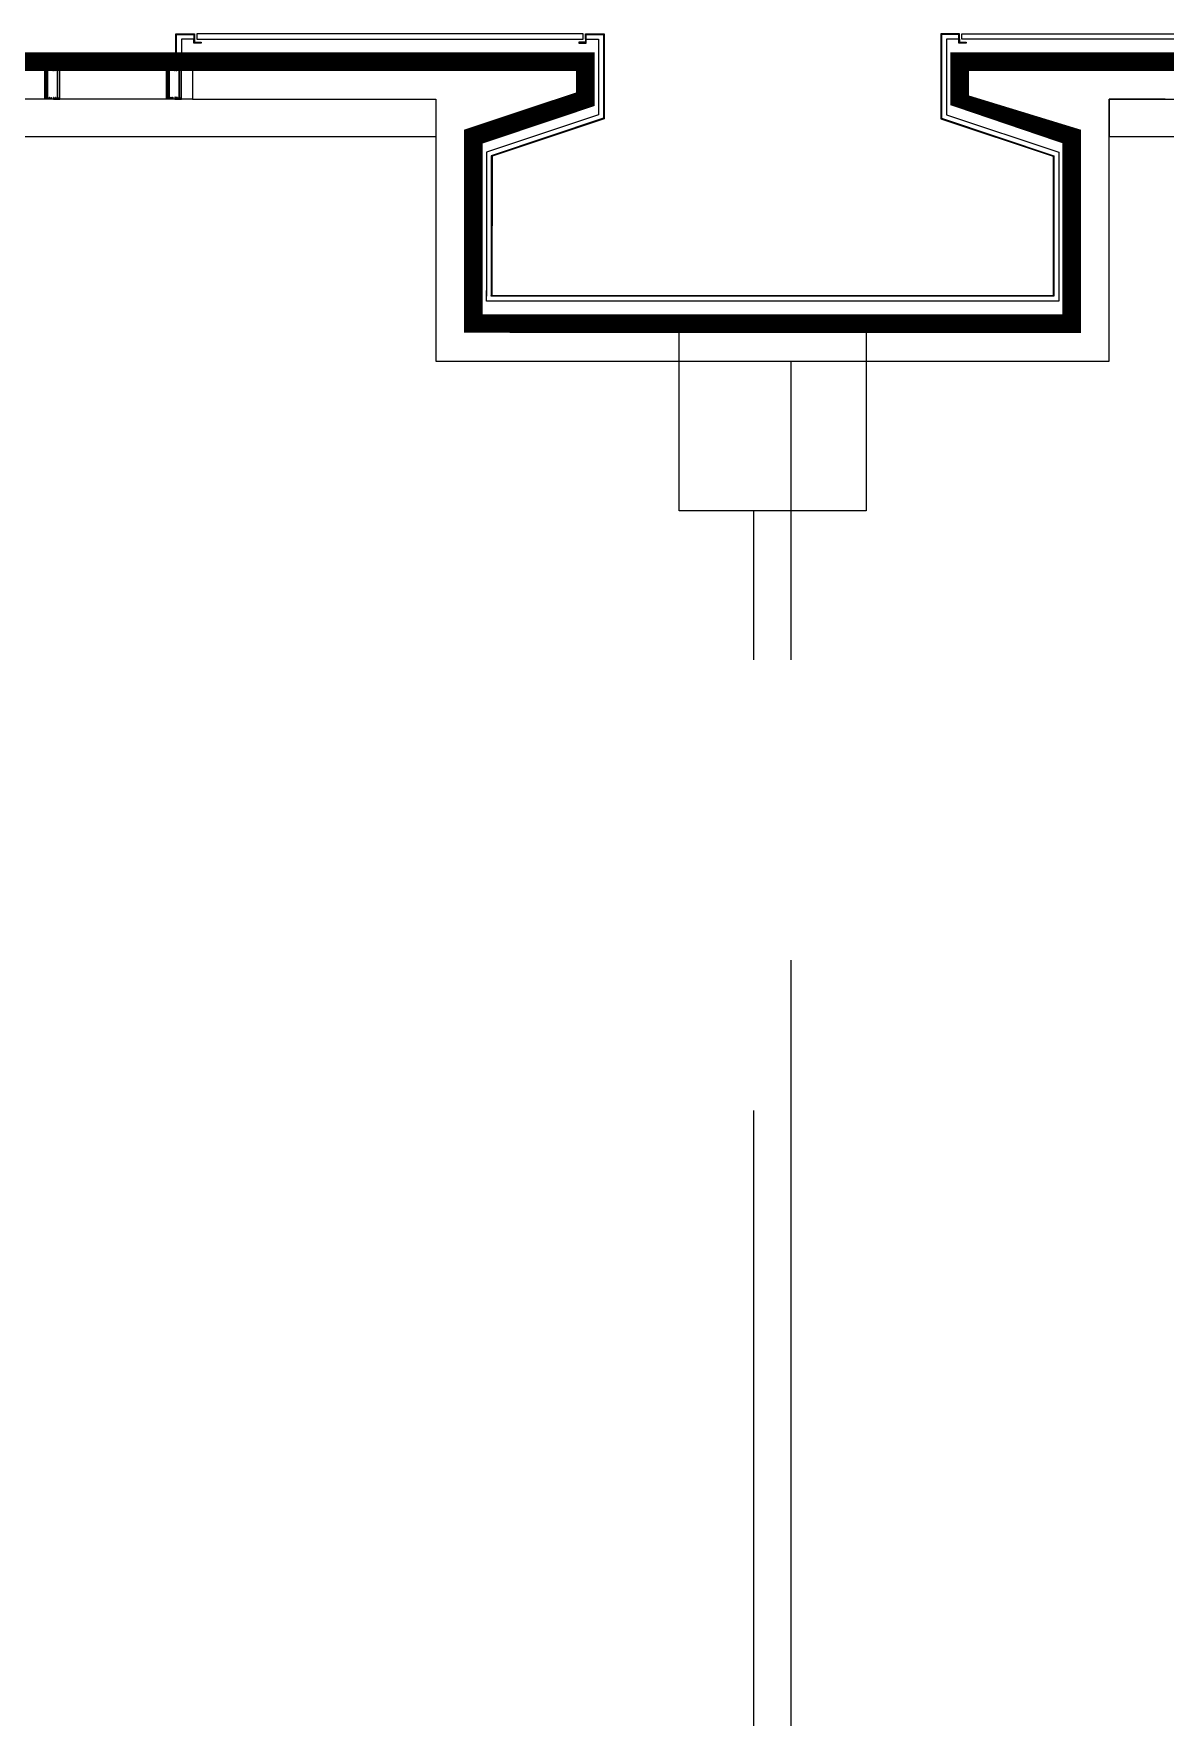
# Model space of a CAD drawing. Header units: feet. Extents: x 1421395 to 1426379, y -945253 to -943919.
# Drawn here: x 1423720.7 to 1423956.2, y -944269.4 to -943919.1 of the extents above; entities that cross this region are included whole.
import ezdxf

# ---------------------------------------------------------------- set-up
doc = ezdxf.new("R2010")
doc.units = ezdxf.units.FT
doc.linetypes.add('HIDDEN', pattern=[0.375, 0.25, -0.125])
doc.linetypes.add('Xref Typical$0$HIDDEN2', pattern=[0.1875, 0.125, -0.0625])
for name, color, linetype in [('04--hatch-1', 8, 'Continuous'), ('06--line-1', 1, 'Continuous'), ('E--concrete', 4, 'Continuous'), ('E--concrete-2', 4, 'Continuous'), ('F--Blockwall', 3, 'Continuous'), ('glazing', 145, 'Continuous'), ('M--Tiling', 9, 'Continuous'), ('Xref Typical$0$F--Blockwall', 3, 'Continuous')]:
    doc.layers.add(name, color=color, linetype=linetype)
doc.layers.add('pline', color=210, linetype='Continuous', lineweight=5)

# ---------------------------------------------------------------- blocks, each defined once
blk = doc.blocks.new('dxfhjt')
at = {"lineweight": 9}
h = blk.add_hatch(dxfattribs=at)
h.set_pattern_fill('ANSI32', color=250, scale=4.999999999999999, angle=900.0000000002385, style=0)
h.set_pattern_definition([(225.0000000002313, (123068.4648710289, -64400.11076058046), (1.325825214730301, -1.325825214719256), []), (225.0000000002313, (123067.5809875538, -64400.11076058057), (1.325825214730301, -1.325825214719256), [])])
h.paths.add_polyline_path([(-56844.4366372861, -163131.8345602262, 0.4142135623730951), (-56844.1866372861, -163131.5845602262), (-56844.18663728586, -163130.5838415246), (-56844.59960751841, -163129.8471247742), (-56845.18663728586, -163129.8471247743), (-56845.1866372861, -163110.521995678), (-56844.59960751864, -163110.521995678), (-56844.1866372861, -163109.7852789277), (-56844.18663728586, -163108.7845602263, 0.4142135623816193), (-56844.4366372861, -163108.5345602263), (-56846.83663728624, -163108.5345602262, 0.4142135623688328), (-56847.086637286, -163108.7845602263), (-56847.08663728624, -163111.5345602263), (-56849.37175790267, -163111.5345602262, 0.09419526483806036), (-56849.41707276786, -163111.5847970863), (-56849.41707276809, -163128.784323366, 0.094195264882844), (-56849.37175790267, -163128.8345602261), (-56847.086637286, -163128.8345602262), (-56847.086637286, -163131.5845602261, 0.4142135623730951), (-56846.836637286, -163131.8345602261)])
h = blk.add_hatch(dxfattribs=at)
h.set_pattern_fill('ANSI32', color=250, scale=4.999999999999999, angle=900.0000000002385, style=0)
h.set_pattern_definition([(225.0000000002313, (120069.4656353379, -64400.11076059315), (1.325825214730301, -1.325825214719256), []), (225.0000000002313, (120068.5817518625, -64400.11076059315), (1.325825214730301, -1.325825214719256), [])])
h.paths.add_polyline_path([(-56844.4366372861, -163154.0516752526, -0.4142135623730951), (-56844.18663728563, -163154.3016752526), (-56844.18663728586, -163155.3023939541), (-56844.59960751818, -163156.0391107044), (-56845.18663728586, -163156.0391107044), (-56845.18663728563, -163175.3642398006), (-56844.59960751818, -163175.3642398007), (-56844.18663728563, -163176.1009565509), (-56844.1866372854, -163177.1016752525, -0.4142135623816193), (-56844.43663728586, -163177.3516752525), (-56846.83663728554, -163177.3516752526, -0.4142135623688328), (-56847.08663728577, -163177.1016752526), (-56847.08663728577, -163174.3516752525), (-56849.3717579022, -163174.3516752525, -0.09419526483806036), (-56849.41707276762, -163174.3014383925), (-56849.41707276786, -163157.1019121127, -0.094195264882844), (-56849.37175790244, -163157.0516752527), (-56847.08663728577, -163157.0516752527), (-56847.086637286, -163154.3016752526, -0.4142135623730951), (-56846.83663728554, -163154.0516752526)])
at = {"color": 250}
for p, q in [((-56874.30524612917, -163139.8939278428, 7.935030032216979e-05), (-56874.3052461294, -163137.2569480136, 7.935030032216979e-05)), ((-56874.3052461294, -163137.2569480136, 7.935030032216979e-05), (-56855.63794473046, -163137.2569480136, 7.935030032216978e-05)), ((-56864.84553273884, -163139.8939278428, 7.935030032216978e-05), (-56874.30524612917, -163139.8939278428, 7.935030032216979e-05)), ((-56864.84553273884, -163146.3131508866, 7.935030032216978e-05), (-56874.30524612917, -163146.3131508867, 7.935030032216979e-05)), ((-56874.30524612917, -163146.3131508867, 7.935030032216979e-05), (-56874.3052461294, -163148.9501307159, 7.935030032216979e-05)), ((-56874.3052461294, -163148.9501307159, 7.935030032216979e-05), (-56855.63794473023, -163148.9501307157, 7.935030032216978e-05)), ((-56855.63794473023, -163136.950130716, 7.935030032216978e-05), (-56874.30402461882, -163136.9501307161, 7.935030032216979e-05)), ((-56874.30402461882, -163136.9501307161, 7.935030032216979e-05), (-56874.30402461882, -163139.5642990533, 7.935030032216979e-05)), ((-56874.30402461882, -163139.5642990533, 7.935030032216979e-05), (-56864.84553273884, -163139.5642990532, 7.935030032216978e-05)), ((-56874.30402461882, -163149.2569480136, 7.935030032216979e-05), (-56874.30402461882, -163146.6427796764, 7.935030032216979e-05)), ((-56874.30402461882, -163146.6427796764, 7.935030032216979e-05), (-56864.84553273884, -163146.6427796762, 7.935030032216978e-05)), ((-56855.63794473023, -163149.2569480133, 7.935030032216978e-05), (-56874.30402461882, -163149.2569480136, 7.935030032216979e-05)), ((-56864.84553273884, -163146.6427796762, 7.935030032216978e-05), (-56864.84553273884, -163139.5642990532, 7.935030032216978e-05)), ((-56864.8455327386, -163145.137621654, 7.935030032216978e-05), (-56864.84553273884, -163146.3131508866, 7.935030032216978e-05)), ((-56849.41707276786, -163132.7139119811, 7.935030032216978e-05), (-56857.4221615016, -163132.7139119812, 7.935030032216978e-05)), ((-56849.41707276786, -163153.1723234975, 7.935030032216978e-05), (-56857.42216150137, -163153.1723234976, 7.935030032216978e-05)), ((-56855.63794473046, -163139.7139119814, 7.935030032216978e-05), (-56855.63794473023, -163144.1723234975, 7.935030032216978e-05)), ((-56855.63794473046, -163139.7139119814, 7.935030032216978e-05), (-56851.49527979852, -163139.7139119813, 7.935030032216978e-05)), ((-56855.63794473023, -163146.1723234976, 7.935030032216978e-05), (-56855.63794473046, -163141.7139119815, 7.935030032216978e-05)), ((-56855.63794473023, -163146.1723234975, 7.935030032216978e-05), (-56835.91707276762, -163146.1723234974, 7.935030032216978e-05)), ((-56851.49527979852, -163139.7139119813, 7.935030032216978e-05), (-56849.44952452159, -163139.7139119814, 7.935030032216978e-05)), ((-56851.49527979875, -163146.1723234975, 7.935030032216978e-05), (-56849.44952452136, -163146.1723234975, 7.935030032216978e-05)), ((-56849.44952452159, -163139.7139119814, 7.935030032216978e-05), (-56835.91707276762, -163139.7139119811, 7.935030032216978e-05)), ((-56849.44952452136, -163146.1723234975, 7.935030032216978e-05), (-56835.91707276762, -163146.1723234974, 7.935030032216978e-05)), ((-56683.9121665752, -163102.8835133003, 7.924755628764951e-05), (-56849.41707276809, -163102.7230916757, 7.935030032216978e-05)), ((-56849.41707276809, -163102.7230916757, 7.935030032216978e-05), (-56849.41707276809, -163105.7263245696, 7.935030032216978e-05)), ((-56849.41707276809, -163105.7263245696, 7.935030032216978e-05), (-56849.41707276786, -163111.2845602265, 7.935030032216978e-05)), ((-56849.41707276786, -163111.2845602265, 7.935030032216978e-05), (-56847.33663728624, -163111.2845602263, 7.935030032216978e-05)), ((-56847.336637286, -163129.0845602262, 7.935030032216978e-05), (-56849.41707276786, -163129.0845602262, 7.935030032216978e-05)), ((-56849.41707276786, -163129.0845602262, 7.935030032216978e-05), (-56849.41707276786, -163132.2139119814, 7.935030032216978e-05)), ((-56849.41707276786, -163132.2139119814, 7.935030032216978e-05), (-56849.41707276786, -163132.7139119811, 7.935030032216978e-05)), ((-56849.41707276786, -163153.6723234975, 7.935030032216978e-05), (-56849.41707276786, -163153.1723234975, 7.935030032216978e-05)), ((-56849.41707276786, -163156.4808320023, 7.935030032216978e-05), (-56849.41707276762, -163153.3514802473, 7.935030032216978e-05)), ((-56847.336637286, -163156.8016752527, 7.935030032216978e-05), (-56849.41707276762, -163156.8016752526, 7.935030032216978e-05)), ((-56847.33663728624, -163111.2845602263, 7.935030032216978e-05), (-56847.336637286, -163108.7845602263, 7.935030032216978e-05)), ((-56847.336637286, -163131.5845602261, 7.935030032216978e-05), (-56847.336637286, -163129.0845602262, 7.935030032216978e-05)), ((-56847.336637286, -163154.3016752526, 7.935030032216978e-05), (-56847.336637286, -163156.8016752527, 7.935030032216978e-05)), ((-56846.836637286, -163108.2845602262, 7.935030032216978e-05), (-56844.4366372861, -163108.2845602263, 7.935030032216978e-05)), ((-56844.4366372861, -163132.0845602262, 7.935030032216978e-05), (-56846.83663728624, -163132.0845602261, 7.935030032216978e-05)), ((-56844.43663728586, -163153.8016752525, 7.935030032216978e-05), (-56846.83663728577, -163153.8016752526, 7.935030032216978e-05)), ((-56844.45314746909, -163110.771995678, 7.935030032216978e-05), (-56844.9366372861, -163110.771995678, 7.935030032216978e-05)), ((-56844.9366372861, -163110.771995678, 7.935030032216978e-05), (-56844.9366372861, -163129.5971247743, 7.935030032216978e-05)), ((-56844.9366372861, -163129.5971247743, 7.935030032216978e-05), (-56844.45314746909, -163129.5971247743, 7.935030032216978e-05)), ((-56844.93663728563, -163175.1142398007, 7.935030032216978e-05), (-56844.93663728586, -163156.2891107044, 7.935030032216978e-05)), ((-56844.93663728586, -163156.2891107044, 7.935030032216978e-05), (-56844.45314746886, -163156.2891107044, 7.935030032216978e-05)), ((-56843.93663728633, -163109.8505692077, 7.935030032216978e-05), (-56844.45314746909, -163110.771995678, 7.935030032216978e-05)), ((-56844.45314746909, -163129.5971247743, 7.935030032216978e-05), (-56843.9366372861, -163130.5185512448, 7.935030032216978e-05)), ((-56844.45314746886, -163156.2891107044, 7.935030032216978e-05), (-56843.9366372861, -163155.3676842341, 7.935030032216978e-05)), ((-56843.93663728586, -163108.7845602263, 7.935030032216978e-05), (-56843.93663728633, -163109.8505692077, 7.935030032216978e-05)), ((-56843.9366372861, -163130.5185512448, 7.935030032216978e-05), (-56843.9366372861, -163131.5845602262, 7.935030032216978e-05)), ((-56843.9366372861, -163155.3676842341, 7.935030032216978e-05), (-56843.93663728586, -163154.3016752526, 7.935030032216978e-05)), ((-56839.817072768, -163127.3430911989, 7.935030032216978e-05), (-56839.81707276776, -163117.4230916756, 7.935030032216978e-05)), ((-56839.81707276776, -163137.6430911991, 7.935030032216978e-05), (-56839.81707276776, -163129.6430911989, 7.935030032216978e-05)), ((-56839.81707276776, -163129.6430911989, 7.935030032216978e-05), (-56837.69075845205, -163129.6430911989, 7.935030032216978e-05)), ((-56837.67586431419, -163137.643091199, 7.935030032216978e-05), (-56839.81707276776, -163137.6430911991, 7.935030032216978e-05)), ((-56837.67586431419, -163148.2431442798, 7.935030032216978e-05), (-56839.81707276753, -163148.2431442798, 7.935030032216978e-05)), ((-56839.81707276753, -163148.2431442798, 7.935030032216978e-05), (-56839.81707276753, -163156.2431442798, 7.935030032216978e-05)), ((-56839.81707276753, -163156.2431442798, 7.935030032216978e-05), (-56837.69075845182, -163156.2431442798, 7.935030032216978e-05)), ((-56839.8170727673, -163158.5431442796, 7.935030032216978e-05), (-56839.81707276753, -163168.4631438032, 7.935030032216978e-05)), ((-56835.91707276739, -163127.6430911988, 7.935030032216978e-05), (-56839.51707276772, -163127.643091199, 7.935030032216978e-05)), ((-56835.91707276762, -163158.2431442798, 7.935030032216978e-05), (-56839.51707276748, -163158.2431442798, 7.935030032216978e-05)), ((-56839.31707276776, -163116.9230916756, 7.935030032216978e-05), (-56688.92215557536, -163117.0835133002, 7.924755628764951e-05)), ((-56839.31707276707, -163168.9631438031, 7.935030032216978e-05), (-56688.9221555749, -163169.1235654276, 7.92475562876495e-05)), ((-56837.31707276776, -163137.643091199, 7.935030032216978e-05), (-56837.55828122143, -163137.643091199, 7.935030032216978e-05)), ((-56837.3170727673, -163148.2431442798, 7.935030032216978e-05), (-56837.55828122119, -163148.2431442796, 7.935030032216978e-05)), ((-56837.54338708334, -163129.6430911989, 7.935030032216978e-05), (-56837.31707276753, -163129.643091199, 7.935030032216978e-05)), ((-56837.5433870831, -163156.2431442798, 7.935030032216978e-05), (-56837.3170727673, -163156.2431442797, 7.935030032216978e-05)), ((-56837.31707276753, -163129.643091199, 7.935030032216978e-05), (-56837.31707276753, -163130.3430911989, 7.935030032216978e-05)), ((-56837.31707276753, -163136.9430911991, 7.935030032216978e-05), (-56837.31707276776, -163137.643091199, 7.935030032216978e-05)), ((-56837.31707276753, -163148.9431442796, 7.935030032216978e-05), (-56837.3170727673, -163148.2431442798, 7.935030032216978e-05)), ((-56837.3170727673, -163156.2431442797, 7.935030032216978e-05), (-56837.31707276753, -163155.5431442796, 7.935030032216978e-05)), ((-56836.93942705402, -163130.6328689468, 7.935030032216978e-05), (-56835.91707276762, -163130.3589299414, 7.935030032216978e-05)), ((-56835.91707276762, -163136.9272524564, 7.935030032216978e-05), (-56836.93942705402, -163136.653313451, 7.935030032216978e-05)), ((-56835.91707276786, -163148.9589830222, 7.935030032216978e-05), (-56836.93942705402, -163149.2329220276, 7.935030032216978e-05)), ((-56836.93942705379, -163155.2533665318, 7.935030032216978e-05), (-56835.91707276762, -163155.5273055373, 7.935030032216978e-05)), ((-56835.91707276762, -163130.3589299414, 7.935030032216978e-05), (-56835.91707276739, -163127.6430911988, 7.935030032216978e-05)), ((-56835.91707276762, -163139.7139119811, 7.935030032216978e-05), (-56835.91707276762, -163136.9272524564, 7.935030032216978e-05)), ((-56835.91707276762, -163146.1723234974, 7.935030032216978e-05), (-56835.91707276786, -163148.9589830222, 7.935030032216978e-05)), ((-56835.91707276762, -163155.5273055373, 7.935030032216978e-05), (-56835.91707276762, -163158.2431442798, 7.935030032216978e-05)), ((-56688.72215557517, -163125.8835133002, 7.92475562876495e-05), (-56692.32215557527, -163125.8835133002, 7.924755628764951e-05)), ((-56692.32215557527, -163125.8835133002, 7.924755628764951e-05), (-56692.32215557527, -163128.5993520427, 7.924755628764951e-05)), ((-56692.32215557527, -163128.5993520427, 7.924755628764951e-05), (-56691.29980128887, -163128.873291048, 7.924755628764951e-05)), ((-56691.29980128864, -163134.8937355524, 7.92475562876495e-05), (-56692.32215557504, -163135.1676745578, 7.92475562876495e-05)), ((-56692.32215557504, -163135.1676745578, 7.92475562876495e-05), (-56692.32215557527, -163136.8455740223, 7.92475562876495e-05)), ((-56692.32215557527, -163136.8455740223, 7.92475562876495e-05), (-56692.32215557527, -163137.8835133003, 7.92475562876495e-05)), ((-56692.32215557527, -163137.8835133003, 7.92475562876495e-05), (-56682.42216157517, -163137.8835133002, 7.92475562876495e-05)), ((-56692.32215557527, -163149.3615047054, 7.92475562876495e-05), (-56692.32215557527, -163148.3235654277, 7.92475562876495e-05)), ((-56692.32215557527, -163148.3235654277, 7.92475562876495e-05), (-56682.42216157541, -163148.3235654276, 7.92475562876495e-05)), ((-56692.3221555748, -163151.0394041701, 7.92475562876495e-05), (-56692.32215557527, -163149.3615047054, 7.92475562876495e-05)), ((-56691.29980128864, -163151.3133431755, 7.92475562876495e-05), (-56692.3221555748, -163151.0394041701, 7.92475562876495e-05)), ((-56692.32215557504, -163157.6077266852, 7.92475562876495e-05), (-56691.29980128841, -163157.3337876797, 7.92475562876495e-05)), ((-56692.32215557527, -163160.3235654276, 7.92475562876495e-05), (-56692.32215557504, -163157.6077266852, 7.92475562876495e-05)), ((-56688.72215557494, -163160.3235654275, 7.92475562876495e-05), (-56692.32215557527, -163160.3235654276, 7.92475562876495e-05)), ((-56690.92833203869, -163128.6440750814, 7.924755628764951e-05), (-56691.02074597264, -163128.2991815843, 7.924755628764951e-05)), ((-56691.02074597287, -163135.5438901572, 7.92475562876495e-05), (-56690.92224298185, -163135.1762719922, 7.92475562876495e-05)), ((-56691.0207459724, -163150.6631885707, 7.92475562876495e-05), (-56690.92224298208, -163151.0308067357, 7.92475562876495e-05)), ((-56690.92833203846, -163157.5630036465, 7.92475562876495e-05), (-56691.0207459724, -163157.9078971437, 7.92475562876495e-05)), ((-56690.92215557513, -163127.99034894, 7.924755628764951e-05), (-56690.92215557513, -163127.8835133002, 7.924755628764951e-05)), ((-56690.92215557513, -163127.8835133002, 7.924755628764951e-05), (-56688.72215557517, -163127.8835133002, 7.92475562876495e-05)), ((-56690.92215557536, -163135.8835133003, 7.92475562876495e-05), (-56690.92215557536, -163135.8527228017, 7.92475562876495e-05)), ((-56690.87714560493, -163135.8835133003, 7.92475562876495e-05), (-56690.92215557536, -163135.8835133003, 7.92475562876495e-05)), ((-56690.8771456047, -163150.3235654276, 7.92475562876495e-05), (-56690.92215557513, -163150.3235654277, 7.92475562876495e-05)), ((-56690.92215557513, -163150.3235654277, 7.92475562876495e-05), (-56690.92215557513, -163150.3543559262, 7.92475562876495e-05)), ((-56690.92215557513, -163158.2167297879, 7.92475562876495e-05), (-56690.92215557513, -163158.3235654277, 7.92475562876495e-05)), ((-56690.92215557513, -163158.3235654277, 7.92475562876495e-05), (-56688.72215557494, -163158.3235654277, 7.92475562876495e-05)), ((-56690.43427849375, -163135.8835133003, 7.92475562876495e-05), (-56690.47215557541, -163135.9053816436, 7.92475562876495e-05)), ((-56690.43427849305, -163150.3235654277, 7.92475562876495e-05), (-56690.47215557517, -163150.3016970843, 7.92475562876495e-05)), ((-56688.92215557513, -163135.8835133002, 7.92475562876495e-05), (-56690.43427849375, -163135.8835133003, 7.92475562876495e-05)), ((-56688.92215557513, -163150.3235654277, 7.92475562876495e-05), (-56690.43427849305, -163150.3235654277, 7.92475562876495e-05)), ((-56688.42215557536, -163117.5835133001, 7.924755628764951e-05), (-56688.42215557513, -163125.5835133003, 7.92475562876495e-05)), ((-56688.42215557536, -163128.1835133003, 7.92475562876495e-05), (-56688.42215557536, -163135.3835133003, 7.92475562876495e-05)), ((-56688.42215557513, -163158.0235654276, 7.92475562876495e-05), (-56688.42215557513, -163150.8235654277, 7.92475562876495e-05)), ((-56688.4221555749, -163168.6235654276, 7.92475562876495e-05), (-56688.4221555749, -163160.6235654277, 7.92475562876495e-05)), ((-56682.91216707532, -163103.2635132466, 7.924755628764951e-05), (-56683.9121665752, -163102.8835133003, 7.924755628764951e-05)), ((-56682.42216157517, -163104.2235240901, 7.924755628764951e-05), (-56682.91216707532, -163103.2635132466, 7.924755628764951e-05)), ((-56682.42216157517, -163137.8835133002, 7.92475562876495e-05), (-56682.42216157517, -163104.2235240901, 7.924755628764951e-05)), ((-56682.42216157541, -163148.3235654276, 7.92475562876495e-05), (-56682.42216157494, -163181.9835546378, 7.92475562876495e-05)), ((-56849.41707276762, -163179.839067659, 7.935030032216978e-05), (-56849.41707276739, -163174.2808320021, 7.935030032216978e-05)), ((-56849.41707276762, -163174.6016752524, 7.935030032216978e-05), (-56847.33663728577, -163174.6016752525, 7.935030032216978e-05)), ((-56849.41707276762, -163183.1631438031, 7.935030032216978e-05), (-56849.41707276762, -163180.1599109092, 7.935030032216978e-05)), ((-56683.91216657474, -163183.3235654276, 7.92475562876495e-05), (-56849.41707276762, -163183.1631438031, 7.935030032216978e-05)), ((-56847.33663728577, -163174.6016752525, 7.935030032216978e-05), (-56847.33663728554, -163177.1016752525, 7.935030032216978e-05)), ((-56846.83663728554, -163177.6016752525, 7.935030032216978e-05), (-56844.43663728563, -163177.6016752524, 7.935030032216978e-05)), ((-56844.45314746862, -163175.1142398006, 7.935030032216978e-05), (-56844.93663728563, -163175.1142398007, 7.935030032216978e-05)), ((-56843.93663728586, -163176.0356662709, 7.935030032216978e-05), (-56844.45314746862, -163175.1142398006, 7.935030032216978e-05)), ((-56843.93663728563, -163177.1016752525, 7.935030032216978e-05), (-56843.93663728586, -163176.0356662709, 7.935030032216978e-05)), ((-56682.91216707486, -163182.9435654812, 7.92475562876495e-05), (-56683.91216657474, -163183.3235654276, 7.92475562876495e-05)), ((-56682.42216157494, -163181.9835546378, 7.92475562876495e-05), (-56682.91216707486, -163182.9435654812, 7.92475562876495e-05))]:
    blk.add_line(p, q, dxfattribs=at)
at = {"color": 250, "lineweight": 0}
for p, q in [((-56857.4221615016, -163119.7475893773, 7.924755628764951e-05), (-56849.41707276809, -163132.7139119814, 7.924755628764951e-05)), ((-56849.41707276786, -163119.7475893773, 7.924755628764951e-05), (-56857.42216150137, -163132.7139119814, 7.924755628764951e-05)), ((-56857.42216150137, -163166.1386461018, 7.924755628764951e-05), (-56849.41707276786, -163153.1723234975, 7.924755628764951e-05)), ((-56849.41707276762, -163166.1386461017, 7.924755628764951e-05), (-56857.42216150137, -163153.1723234976, 7.924755628764951e-05))]:
    blk.add_line(p, q, dxfattribs=at)
at = {"color": 250, "lineweight": 0, "elevation": 7.924755628764961e-05}
for points in [[(-56857.4221615016, -163119.7475893773), (-56857.42216150137, -163132.7139119814), (-56849.41707276809, -163132.7139119814), (-56849.41707276786, -163119.7475893773)], [(-56857.42216150137, -163166.1386461018), (-56857.42216150137, -163153.1723234976), (-56849.41707276786, -163153.1723234975), (-56849.41707276762, -163166.1386461017)]]:
    blk.add_lwpolyline(points, close=True, dxfattribs=at)
at = {"color": 250}
for points, elevation in [([(-56857.42216150137, -163132.7139119814), (-56857.42216150137, -163136.950130716)], 7.924755628764951e-05), ([(-56857.42216150137, -163153.1723234976), (-56857.42216150137, -163149.2569480133)], 7.924755628764951e-05), ([(-56855.63794473023, -163146.1723234975), (-56855.63794473023, -163136.950130716)], 7.935030032216978e-05), ([(-56855.63794473023, -163146.1723234976), (-56855.63794473023, -163149.2569480133)], 7.935030032216978e-05)]:
    blk.add_lwpolyline(points, dxfattribs=dict(at, elevation=elevation))
at = {"color": 250, "lineweight": 9}
for points, elevation in [([(-56847.08663728624, -163111.5345602263), (-56847.086637286, -163108.7845602263, -0.4142135623688329), (-56846.83663728624, -163108.5345602262), (-56844.4366372861, -163108.5345602263, -0.4142135623816193), (-56844.18663728586, -163108.7845602263), (-56844.1866372861, -163109.7852789277), (-56844.59960751864, -163110.521995678), (-56845.1866372861, -163110.521995678), (-56845.18663728586, -163129.8471247743), (-56844.59960751841, -163129.8471247742), (-56844.18663728586, -163130.5838415246), (-56844.1866372861, -163131.5845602262, -0.4142135623730951), (-56844.4366372861, -163131.8345602262), (-56846.836637286, -163131.8345602261, -0.4142135623730951), (-56847.086637286, -163131.5845602261), (-56847.086637286, -163128.8345602262), (-56849.37175790267, -163128.8345602261, -0.09419526488739022), (-56849.41707276809, -163128.784323366), (-56849.41707276786, -163111.5847970863, -0.09419526484141023), (-56849.37175790267, -163111.5345602262)], 7.924755628764962e-05), ([(-56847.08663728577, -163174.3516752525), (-56847.08663728577, -163177.1016752526, 0.4142135623688329), (-56846.83663728554, -163177.3516752526), (-56844.43663728586, -163177.3516752525, 0.4142135623816193), (-56844.1866372854, -163177.1016752525), (-56844.18663728563, -163176.1009565509), (-56844.59960751818, -163175.3642398007), (-56845.18663728563, -163175.3642398006), (-56845.18663728586, -163156.0391107044), (-56844.59960751818, -163156.0391107044), (-56844.18663728586, -163155.3023939541), (-56844.18663728563, -163154.3016752526, 0.4142135623730951), (-56844.4366372861, -163154.0516752526), (-56846.83663728554, -163154.0516752526, 0.4142135623730951), (-56847.086637286, -163154.3016752526), (-56847.08663728577, -163157.0516752527), (-56849.37175790244, -163157.0516752527, 0.09419526488739022), (-56849.41707276786, -163157.1019121127), (-56849.41707276762, -163174.3014383925, 0.09419526484141023), (-56849.3717579022, -163174.3516752525)], 7.924755628764961e-05)]:
    blk.add_lwpolyline(points, format="xyb", close=True, dxfattribs=dict(at, elevation=elevation))
at = {"color": 250, "elevation": 7.92475562876496e-05}
for points in [[(-56839.81707276776, -163113.9230916758), (-56839.81707276776, -163105.7230916757), (-56688.42215557536, -163105.8835133003), (-56688.42215557536, -163114.0835133003)], [(-56839.81707276776, -163113.9230916756), (-56839.81707276776, -163105.7230916756), (-56688.42215557536, -163105.8835133003), (-56688.42215557536, -163114.0835133002)], [(-56839.81707276753, -163171.9631438031), (-56839.81707276753, -163180.163143803), (-56688.4221555749, -163180.3235654276), (-56688.4221555749, -163172.1235654276)], [(-56839.8170727673, -163171.9631438031), (-56839.8170727673, -163180.1631438031), (-56688.4221555749, -163180.3235654276), (-56688.42215557513, -163172.1235654276)]]:
    blk.add_lwpolyline(points, close=True, dxfattribs=at)
at = {"color": 250, "lineweight": 0}
for centre, radius, start, end in [((-56853.41961713508, -163095.9628664551, 7.924755628764953e-05), 7.856271790185573, 239.371385658513, 300.6286143249105), ((-56853.41911231563, -163096.780358479, 7.924755628764953e-05), 7.858933753519092, 239.3785987259167, 300.5825074276937), ((-56853.4191123154, -163097.78985485, 7.924755628764953e-05), 7.858933753519092, 239.3785987259167, 300.5825074276937), ((-56853.72150923405, -163101.4364054862, 7.924755628764953e-05), 5.732989236804284, 229.7967249282773, 318.6613602813623), ((-56853.72150923405, -163102.4459018573, 7.924755628764953e-05), 5.732989236804284, 229.7967249282773, 318.6613602813623), ((-56853.72150923405, -163103.6446079861, 7.924755628764953e-05), 5.732989236804284, 229.7967249282773, 318.6613602813623), ((-56853.72150923405, -163105.0329015366, 7.924755628764953e-05), 5.732989236804284, 229.7967249282773, 318.6613602813623), ((-56853.72150923405, -163106.105467827, 7.924755628764953e-05), 5.732989236804284, 229.7967249282773, 318.6613602813623), ((-56853.72150923382, -163107.2414817009, 7.924755628764953e-05), 5.732989236804284, 229.7967249282773, 318.6613602813623), ((-56853.72150923405, -163108.6297752512, 7.924755628764951e-05), 5.732989236804284, 229.7967249282773, 318.6613602813623), ((-56853.72150923405, -163109.7023415418, 7.924755628764953e-05), 5.732989236804284, 229.7967249282773, 318.6613602813623), ((-56853.72150923405, -163110.9644952539, 7.924755628764951e-05), 5.732989236804284, 229.7967249282773, 318.6613602813623), ((-56853.72150923405, -163112.3527888044, 7.924755628764951e-05), 5.732989236804284, 229.7967249282773, 318.6613602813623), ((-56853.72150923405, -163113.4253550948, 7.924755628764951e-05), 5.732989236804284, 229.7967249282773, 318.6613602813623), ((-56853.72150923358, -163172.4608803841, 7.924755628764951e-05), 5.732989236804284, 41.33863971362965, 130.2032750738755), ((-56853.72150923358, -163173.5334466746, 7.924755628764951e-05), 5.732989236804284, 41.33863971362965, 130.2032750738755), ((-56853.72150923358, -163174.9217402251, 7.924755628764951e-05), 5.732989236804284, 41.33863971362965, 130.2032750738755), ((-56853.72150923358, -163176.1838939373, 7.924755628764951e-05), 5.732989236804284, 41.33863971362965, 130.2032750738755), ((-56853.72150923382, -163177.2564602278, 7.924755628764951e-05), 5.732989236804284, 41.33863971362965, 130.2032750738755), ((-56853.72150923358, -163178.6447537781, 7.924755628764951e-05), 5.732989236804284, 41.33863971362965, 130.2032750738755), ((-56853.72150923358, -163179.7807676519, 7.924755628764951e-05), 5.732989236804284, 41.33863971362965, 130.2032750738755), ((-56853.72150923358, -163180.8533339424, 7.924755628764951e-05), 5.732989236804284, 41.33863971362965, 130.2032750738755), ((-56853.72150923358, -163182.2416274928, 7.924755628764951e-05), 5.732989236804284, 41.33863971362965, 130.2032750738755), ((-56853.72150923382, -163183.4403336217, 7.924755628764951e-05), 5.732989236804284, 41.33863971362965, 130.2032750738755), ((-56853.72150923358, -163184.4498299928, 7.924755628764951e-05), 5.732989236804284, 41.33863971362965, 130.2032750738755), ((-56853.41911231494, -163188.0963806289, 7.924755628764951e-05), 7.858933753519092, 59.41749257230634, 120.6214012872619), ((-56853.41911231517, -163189.105877, 7.924755628764951e-05), 7.858933753519092, 59.41749257230634, 120.6214012872619), ((-56853.41961713438, -163189.9233690239, 7.924755628764951e-05), 7.856271790185573, 59.37138567339034, 120.6286143397879)]:
    blk.add_arc(centre, radius, start, end, dxfattribs=at)
at = {"color": 250}
for centre, radius, start, end in [((-56846.836637286, -163108.7845602262, 7.935030032216978e-05), 0.5000000000240402, 90.00000001334021, 180.0000000066701), ((-56846.836637286, -163131.5845602261, 7.935030032216978e-05), 0.500000000015519, 179.9999999966649, 270), ((-56846.83663728577, -163154.3016752526, 7.935030032216978e-05), 0.5000000000142328, 90, 180), ((-56844.4366372861, -163108.7845602263, 7.935030032216978e-05), 0.4999999999807911, 359.9999999966649, 90), ((-56844.4366372861, -163131.5845602262, 7.935030032216978e-05), 0.4999999999846498, 270, 3.335053305670289e-09), ((-56844.43663728586, -163154.3016752525, 7.935030032216978e-05), 0.5000000000052293, 359.9999999933299, 90), ((-56839.31707276776, -163117.4230916757, 7.935030032216978e-05), 0.5000000000140721, 90, 180), ((-56839.51707276772, -163127.3430911989, 7.935030032216978e-05), 0.3000000000010796, 179.9999999933299, 270), ((-56839.51707276772, -163158.5431442798, 7.935030032216978e-05), 0.2999999999526856, 89.99999995997936, 179.9999999666495), ((-56839.31707276753, -163168.463143803, 7.935030032216978e-05), 0.50000000013771, 180.0000000166753, 270.0000000133402), ((-56837.61707276758, -163129.933901137, 7.935030032216978e-05), 0.3000000002272095, 75.78158548190113, 104.2184146135347), ((-56837.61707276758, -163155.9523343421, 7.935030032216978e-05), 0.2999999999418861, 255.7815854139667, 284.2184145447811), ((-56837.61707276781, -163137.3489083411, 7.935030032216978e-05), 0.2999999997137298, 258.6984997041199, 281.3015002821451), ((-56837.61707276735, -163148.5373271378, 7.935030032216978e-05), 0.2999999999282347, 78.69849974532515, 101.301500336432), ((-56837.01707276772, -163130.3430911989, 7.935030032216978e-05), 0.300000000026804, 180.0000000066701, 285.0000000091356), ((-56837.01707276772, -163136.943091199, 7.935030032216978e-05), 0.2999999999715413, 75.00000001749889, 180.0000000066701), ((-56837.01707276748, -163148.9431442797, 7.935030032216978e-05), 0.3000000000245694, 179.9999999833247, 284.999999981638), ((-56837.01707276748, -163155.5431442797, 7.935030032216978e-05), 0.3000000000406309, 74.99999999000123, 179.9999999799897), ((-56691.22215557541, -163128.5835133002, 7.924755628764951e-05), 0.2999999998978722, 254.9999999900012, 348.3535147901054), ((-56691.22215557517, -163135.1835133003, 7.92475562876495e-05), 0.3000000000416024, 1.383122305507601, 104.9999999953867), ((-56691.22215557517, -163151.0235654275, 7.92475562876495e-05), 0.3000000000773766, 255.00000000375, 358.6168776878242), ((-56691.22215557517, -163157.6235654276, 7.92475562876495e-05), 0.2999999999915664, 11.64648519682904, 104.9999999953867), ((-56690.73096822458, -163128.2215358709, 7.924755628764951e-05), 0.2999999999495768, 129.5901239995599, 194.9999999807748), ((-56690.73096822458, -163135.6215358707, 7.92475562876495e-05), 0.3000000000929631, 165.0000000061083, 230.4098759837836), ((-56690.73096822458, -163150.5855428572, 7.92475562876495e-05), 0.3000000000573194, 129.5901240140909, 194.9999999906703), ((-56690.73096822458, -163157.985542857, 7.92475562876495e-05), 0.2999999998413035, 165.0000000288895, 230.4098760025655), ((-56690.73096822505, -163135.621535871, 7.92475562876495e-05), 0.2999999996631758, 240.8394877397285, 268.2462040223281), ((-56690.73096822505, -163150.5855428569, 7.92475562876495e-05), 0.2999999996568737, 91.7537959776719, 119.160512245372), ((-56690.62215557508, -163135.6455740224, 7.92475562876495e-05), 0.2999999999904844, 246.8391629889794, 299.9999999851744), ((-56690.62215557508, -163150.5615047054, 7.92475562876495e-05), 0.299999999947115, 60.00000001649312, 113.1608370123323), ((-56688.92215557536, -163117.5835133002, 7.924755628764951e-05), 0.5000000000026569, 3.335053305670289e-09, 90), ((-56688.92215557513, -163135.3835133003, 7.92475562876495e-05), 0.4999999999828008, 270, 3.335053305670289e-09), ((-56688.92215557513, -163150.8235654277, 7.92475562876495e-05), 0.4999999999756463, 0, 90), ((-56688.9221555749, -163168.6235654277, 7.92475562876495e-05), 0.500000000004345, 270, 0), ((-56688.72215557541, -163125.5835133003, 7.92475562876495e-05), 0.2999999999497112, 269.9999999866598, 359.9999999899949), ((-56688.72215557541, -163128.1835133003, 7.92475562876495e-05), 0.3000000000743941, 359.9999999866598, 89.99999998665979), ((-56688.72215557494, -163158.0235654276, 7.92475562876495e-05), 0.3000000000962599, 270.0000000133402, 1.667526652835144e-08), ((-56688.72215557494, -163160.6235654277, 7.92475562876495e-05), 0.3000000001399913, 359.9999999966649, 90), ((-56846.83663728554, -163177.1016752526, 7.935030032216978e-05), 0.4999999999550667, 179.9999999933299, 269.9999999866598), ((-56844.43663728563, -163177.1016752525, 7.935030032216978e-05), 0.4999999999941356, 270, 0)]:
    blk.add_arc(centre, radius, start, end, dxfattribs=at)
blk = doc.blocks.new('xdth')
at = {"layer": 'glazing', "color": 5, "lineweight": 25}
for p, q in [((-22696.79557894741, -46932.66638666852, 1.022331321046111e-08), (-21613.33861481841, -46932.67134823155, -3.56311436452495e-08)), ((-22696.79557894741, -46932.66638666846, 1.022331321046111e-08), (-22696.79557894787, -46957.66638666858, 1.022331321220938e-08)), ((-22696.79557894717, -46957.66638666852, 1.022331321046111e-08), (-21617.24595332216, -46957.67134823167, -2.003542321616205e-08)), ((-21617.24595332122, -46932.67134823155, 1.022331277980245e-08), (-21617.24595332169, -46957.67134823155, 1.0223312779816e-08))]:
    blk.add_line(p, q, dxfattribs=at)
at = {"layer": '04--hatch-1', "rotation": 90}
blk.add_blockref('dxfhjt', (-184749.967902445, 9924.755774832913, -7.923733297443905e-05), dxfattribs=at)
blk = doc.blocks.new('4th')
at = {"layer": 'glazing', "color": 5, "lineweight": 25}
for p, q in [((-413602.8233628437, -363794.7484933421, -0.0004203795273987258), (-412973.4316525754, -363794.7484933343, -0.0004845689999617601)), ((-413602.8233628441, -363819.7484933417, -0.0004203795273969495), (-413602.8233628437, -363794.7484933426, -0.0004203795274031667)), ((-413602.8233628441, -363819.7484933417, -0.0004203795273969495), (-412969.5243140716, -363819.7484933358, -0.0004845845956873215)), ((-412973.4316525742, -363819.748493334, -0.0004845387412275752), (-412973.4316525736, -363794.7484933347, -0.0004845387412284633))]:
    blk.add_line(p, q, dxfattribs=at)
at = {"layer": 'M--Tiling', "color": 251}
for p, q in [((-412922.9812777585, -363674.5812954692, -1.048553203184087), (-412922.9812777544, -363815.7534548751, -1.048553203184087)), ((-412856.6849927807, -363674.6822088584, 7.546569999593509e-05), (-412922.9812777592, -363674.5812954694, -1.048553203184087))]:
    blk.add_line(p, q, dxfattribs=at)
at = {"layer": 'M--Tiling'}
for p, q in [((-412852.6849927778, -363674.682208859, 7.546570000260643e-05), (-412856.6849927777, -363674.6822088588, 7.546569999948788e-05)), ((-410763.0712255734, -363674.682204059, 8.554342813060783e-08), (-410763.0712255737, -363644.6822040583, 8.554343123923293e-08)), ((-408762.7130608403, -363674.6822040552, 8.554342899317917e-08), (-408762.7130608413, -363644.6822040547, 8.554343032544585e-08))]:
    blk.add_line(p, q, dxfattribs=at)
for points, elevation in [([(-412922.9812777587, -363815.7534548754), (-412922.9812777567, -363819.7534548757), (-412952.9812777581, -363819.7534548747), (-412952.9812777621, -363644.5812954694), (-412852.6849927814, -363644.6822088601), (-412852.6849927814, -363674.682208859)], -1.0485532030852), ([(-412922.9812777584, -363815.7534548757), (-412922.98127776, -363815.7534548757), (-412948.9812777569, -363815.7534548752), (-412948.9812777626, -363648.5812954704), (-412856.6849927775, -363648.6822088606), (-412856.6849927824, -363674.6822088579)], -1.048553203085203), ([(-412852.6849927816, -363674.6822102893), (-412852.6849927832, -363689.6822102895), (-412817.6849927829, -363689.6822102891), (-412817.6849927819, -363694.682210289), (-412856.6849927833, -363694.6822102892), (-412856.6849929321, -363674.6822102881)], -0.3498368510707732), ([(-412840.7902287056, -363644.6822088601), (-412840.7902287101, -363674.6822088583)], 0.3499124023142022), ([(-410759.0712255785, -363674.6822040594), (-410759.071225579, -363648.682200734), (-410666.914983711, -363648.6822039735), (-410666.6087081271, -364097.0966005456), (-411266.70157355, -364297.1271902362), (-411266.8130177113, -365048.3230719657)], 8.290538814009183e-08), ([(-410763.0712255809, -363644.6822006479), (-410662.9175982797, -363644.6822040582), (-410662.6068225906, -364099.9790105799), (-411262.7020410724, -364300.0103846217), (-411262.8130177628, -365048.3237206549)], 8.290538765030318e-08), ([(-410763.0712255769, -363674.6822102814), (-410763.0712255773, -363689.6822102815), (-410798.0712255776, -363689.6822102814), (-410798.0712255778, -363694.6822102814), (-410759.0712255759, -363694.6822102809), (-410759.0712254272, -363674.6822102807)], 8.554342902898897e-08), ([(-408762.7130608312, -363644.6822006437), (-408862.8666881305, -363644.6822040546), (-408863.1774638189, -364099.9790105763), (-408263.0822453392, -364300.0103846162), (-408262.9712686407, -365048.3237206489)], 8.290538767982376e-08), ([(-408766.7130608336, -363674.682204055), (-408766.7130608328, -363648.6822007301), (-408858.8693027, -363648.6822039703), (-408859.175578283, -364097.0966005418), (-408259.0827128592, -364297.1271902304), (-408258.9712686933, -365048.3230719599)], 8.290538680145472e-08), ([(-408762.7130608336, -363674.6822102773), (-408762.7130608343, -363689.6822102776), (-408727.7130608343, -363689.6822102767), (-408727.7130608329, -363694.682210277), (-408766.7130608358, -363694.682210277), (-408766.7130609846, -363674.682210276)], 8.554342992666983e-08)]:
    blk.add_lwpolyline(points, dxfattribs=dict(at, elevation=elevation))
for points, elevation in [([(-410775.0712255815, -363644.6822040086), (-412840.7902287053, -363644.6822088074), (-412840.7902287042, -363674.6822088598), (-410775.0712255794, -363674.6822040605)], 8.23338133046943e-08), ([(-408750.7130608306, -363644.6822040046), (-406684.9940577052, -363644.6822087957), (-406684.9940577068, -363674.6822088479), (-408750.7130608317, -363674.6822040566)], 8.233381333859659e-08), ([(-408258.9712686933, -365048.3230719599), (-411266.81265555, -365048.3230719609), (-411266.8099599076, -365044.3230719633), (-408258.9685730509, -365044.3230719636)], 8.290538769210404e-08)]:
    blk.add_lwpolyline(points, close=True, dxfattribs=dict(at, elevation=elevation))
at = {"layer": 'M--Tiling', "color": 251}
for points, elevation in [([(-410763.0712255772, -363674.682200699), (-410692.8979890101, -363674.6822040597), (-410692.6209641104, -364078.3609353187), (-411292.6985346634, -364278.3864267245), (-411292.8130173713, -365048.318855486)], 8.290538457912445e-08), ([(-408762.7130608341, -363674.682200695), (-408832.8862974027, -363674.6822040555), (-408833.1633222993, -364078.3609353151), (-408233.0857517472, -364278.3864267188), (-408232.9712690344, -365048.3188554803)], 8.290538414517094e-08), ([(-408232.9510454765, -365018.3230719626), (-408232.9887844609, -365074.3230719622), (-411292.8301831268, -365074.323071962), (-411292.7924441402, -365018.3230719623)], 8.290538680039403e-08)]:
    blk.add_lwpolyline(points, dxfattribs=dict(at, elevation=elevation))
at = {"layer": '04--hatch-1', "extrusion": (2.953091332363996e-22, -4.235154638851916e-22, -1), "zscale": -0.9999999999999999, "rotation": 179.9999999999999}
blk.add_blockref('xdth', (392006.0277799528, -410752.5257180911, 2.159783002222217e-08), dxfattribs=at)
at = {"layer": '04--hatch-1', "extrusion": (1.88349671713178e-21, 6.776263779982796e-21, -1), "zscale": -0.9999999999999999, "rotation": 270}
blk.add_blockref('dxfhjt', (576106.1536015056, -420677.17561694, 0.0005637862975105454), dxfattribs=at)

msp = doc.modelspace()

# ---------------------------------------------------------------- linework, layer by layer
at = {"layer": '06--line-1', "extrusion": (-7.30951687574749e-16, 1.259231088949545e-06, 0.9999999999992072)}
for p, q in [((1423753.816791431, -943932.7688667108, 0.04180801572943338), (1423458.042994712, -943932.7687257747, 0.04180801598991743)), ((1423458.04299471, -943940.5524993693, 0.04181781756008221), (1423804.42126381, -943940.5556709776, 0.04181782114642066)), ((1423944.529371709, -943940.5114028016, 0.04181776549003174), (1424290.907856592, -943940.5525082396, 0.04181781794537695))]:
    msp.add_line(p, q, dxfattribs=at)
at = {"layer": 'E--concrete', "extrusion": (-7.30951687574749e-16, 1.259231088949545e-06, 0.9999999999992072)}
for p, q in [((1423812.205047811, -943924.98495402, 0.04179821402165262), (1423804.421264052, -943924.9849540219, 0.04179821401679612)), ((1423804.421264052, -943940.5114055434, 0.04181776540601354), (1423804.421263944, -943987.2552351006, 0.04187662668749442)), ((1423812.205047703, -943979.4714401052, 0.04186682509632728), (1423812.205047811, -943940.552508126, 0.0418178171685199)), ((1423936.745588175, -943940.552508126, 0.04181781725485981), (1423936.745588518, -943979.4714383255, 0.04186682519760454)), ((1423944.529371601, -943987.2552351006, 0.04187662677496518), (1423944.529371709, -943940.5114028016, 0.04181776549003174)), ((1423936.745588518, -943979.4714383255, 0.04186682519760454), (1423812.205047703, -943979.4714401052, 0.04186682509632728)), ((1423804.421263944, -943987.2552351006, 0.04187662668749442), (1423944.529371601, -943987.2552351006, 0.04187662677496523))]:
    msp.add_line(p, q, dxfattribs=at)
for points, elevation in [([(1423792.745606928, -943924.9876757064), (1423792.745606928, -943924.9849398946), (1423753.816791431, -943924.9850822575), (1423753.816791431, -943932.7715985039), (1423792.745606928, -943932.7714561415), (1423792.745606928, -943932.738372094)], -1.146821473722205), ([(1423812.205047586, -943940.5525074312), (1423812.205047586, -943940.5525074312), (1423835.556398862, -943932.7687378936), (1423835.556398862, -943924.9849399142), (1423792.74558819, -943924.9849399142), (1423792.74558819, -943924.9849533304)], -1.146821473721587), ([(1423936.745588175, -943940.5525074312), (1423936.745588175, -943940.5525074312), (1423913.394236899, -943932.7687378936), (1423913.394236899, -943924.9849399142), (1423956.205047572, -943924.9849399142), (1423956.205047572, -943924.9849399142)], -1.146821473619657), ([(1423792.745606928, -943932.7383721159), (1423792.745607001, -943932.7687217607), (1423804.42130649, -943932.7687217607), (1423804.421263827, -943940.5525074312)], -1.146821473715549), ([(1423956.20502876, -943932.7687217607), (1423956.20502876, -943932.7687217607), (1423944.529329273, -943932.7687217607), (1423944.529371934, -943940.5525074312)], -1.14682147362818)]:
    msp.add_lwpolyline(points, dxfattribs=dict(at, elevation=elevation))
at = {"layer": 'E--concrete-2', "extrusion": (-6.243094600333632e-13, 1.259231009146559e-06, 0.9999999999992072), "elevation": -1.146822272818909}
msp.add_lwpolyline([(1423855.015726985, -943979.4714228346), (1423893.934645778, -943979.4714228346), (1423893.934645778, -944018.3903416243), (1423855.015726985, -944018.3903416243)], close=True, dxfattribs=at)
at = {"layer": 'F--Blockwall', "color": 2, "linetype": 'HIDDEN', "ltscale": 500, "extrusion": (-7.30951687574749e-16, 1.259231088949545e-06, 0.9999999999992072)}
msp.add_line((1423878.367317386, -944611.9038680517, 0.04266320380066688), (1423878.367317386, -944018.3903581342, 0.04191583318463046), dxfattribs=at)
at = {"layer": 'pline', "color": 82, "linetype": 'Continuous', "extrusion": (-7.30951687574749e-16, 1.259231088949545e-06, 0.9999999999992072), "const_width": 3.891891879323523, "elevation": -1.128953732511853}
msp.add_lwpolyline([(1425602.478171803, -944504.8766147719), (1425602.478171801, -944137.1072279036), (1425602.472228889, -944137.1072279036), (1425602.472228873, -944010.6065554519), (1425602.472228777, -944002.8227716932), (1425602.47222896, -943971.6947109919), (1425509.070021607, -943971.6947109957), (1425509.066823781, -944100.1200616889), (1425363.120878305, -944100.1200616806), (1425363.120878281, -943971.6804837111), (1425147.120921661, -943971.6726543527), (1425147.120878999, -943940.5524967352), (1425170.472272936, -943932.7687129771), (1425170.467183453, -943924.9849149977), (1425084.861575089, -943924.9938347061), (1425083.26670255, -943924.9915849945), (1424002.518612649, -943924.9915849563), (1424000.971785104, -943924.9849271138), (1423913.391044859, -943924.9849271138), (1423913.391044863, -943932.7687322312), (1423936.742396139, -943940.552501769), (1423936.742396588, -943979.471424956), (1423874.478238021, -943979.4714329845), (1423812.205047703, -943979.4714394106), (1423812.205047586, -943940.5525074315), (1423835.556398862, -943932.7687378937), (1423835.556398862, -943924.9849399143), (1423446.367091968, -943924.9916820974), (1423446.367091968, -944615.7957385716), (1423874.478178375, -944615.7957380654), (1425187.985792403, -944615.7957380668), (1425187.985792403, -944504.8766147719), (1425602.478171803, -944504.87661477)], dxfattribs=at)
at = {"layer": 'Xref Typical$0$F--Blockwall', "color": 2, "linetype": 'Xref Typical$0$HIDDEN2', "ltscale": 1500, "extrusion": (-7.30951687574749e-16, 1.259231088949545e-06, 0.9999999999992072)}
msp.add_line((1423870.583533628, -944611.9038680517, 0.04266320379580724), (1423870.583533628, -944018.3903581342, 0.04191583317977104), dxfattribs=at)
at = {"layer": 'Xref Typical$0$F--Blockwall', "color": 2, "linetype": 'Xref Typical$0$HIDDEN2', "ltscale": 1500, "extrusion": (-7.30951687574749e-16, 1.259231088949545e-06, 0.9999999999992072), "elevation": -1.146821464377024}
msp.add_lwpolyline([(1425598.586279924, -943979.4714013147), (1425598.586279924, -944500.9849259504), (1425184.099796268, -944500.9849259504), (1425184.098444414, -944611.9038464283), (1423878.365526365, -944611.9038464287), (1423878.366878219, -943987.2694221702), (1423944.529147902, -943987.2694220175), (1423944.529147902, -943932.7829095256), (1425139.339953746, -943932.7686968506), (1425139.339953746, -943979.4714013077), (1425271.667362061, -943979.4714013077), (1425271.667362061, -944028.1200145405), (1425355.339953052, -944028.1200497841), (1425355.339953048, -944107.9038454295), (1425450.691304098, -944107.9038454309), (1425516.857061733, -944107.8962593839), (1425516.85706174, -944018.3903345903), (1425575.180727696, -944018.3903345927), (1425575.231952108, -943979.4714013147)], close=True, dxfattribs=at)

# ---------------------------------------------------------------- block references
at = {"layer": 'glazing', "color": 6, "extrusion": (1.353527580279168e-12, 1.259231009146559e-06, 0.9999999999992072), "xscale": 0.03891891879323523, "yscale": 0.03891891879323523, "zscale": 0.03891891879323523}
msp.add_blockref('4th', (1439822.007010936, -929766.4891903907, -1.146819455410829), dxfattribs=at)

doc.saveas('drawing.dxf')
